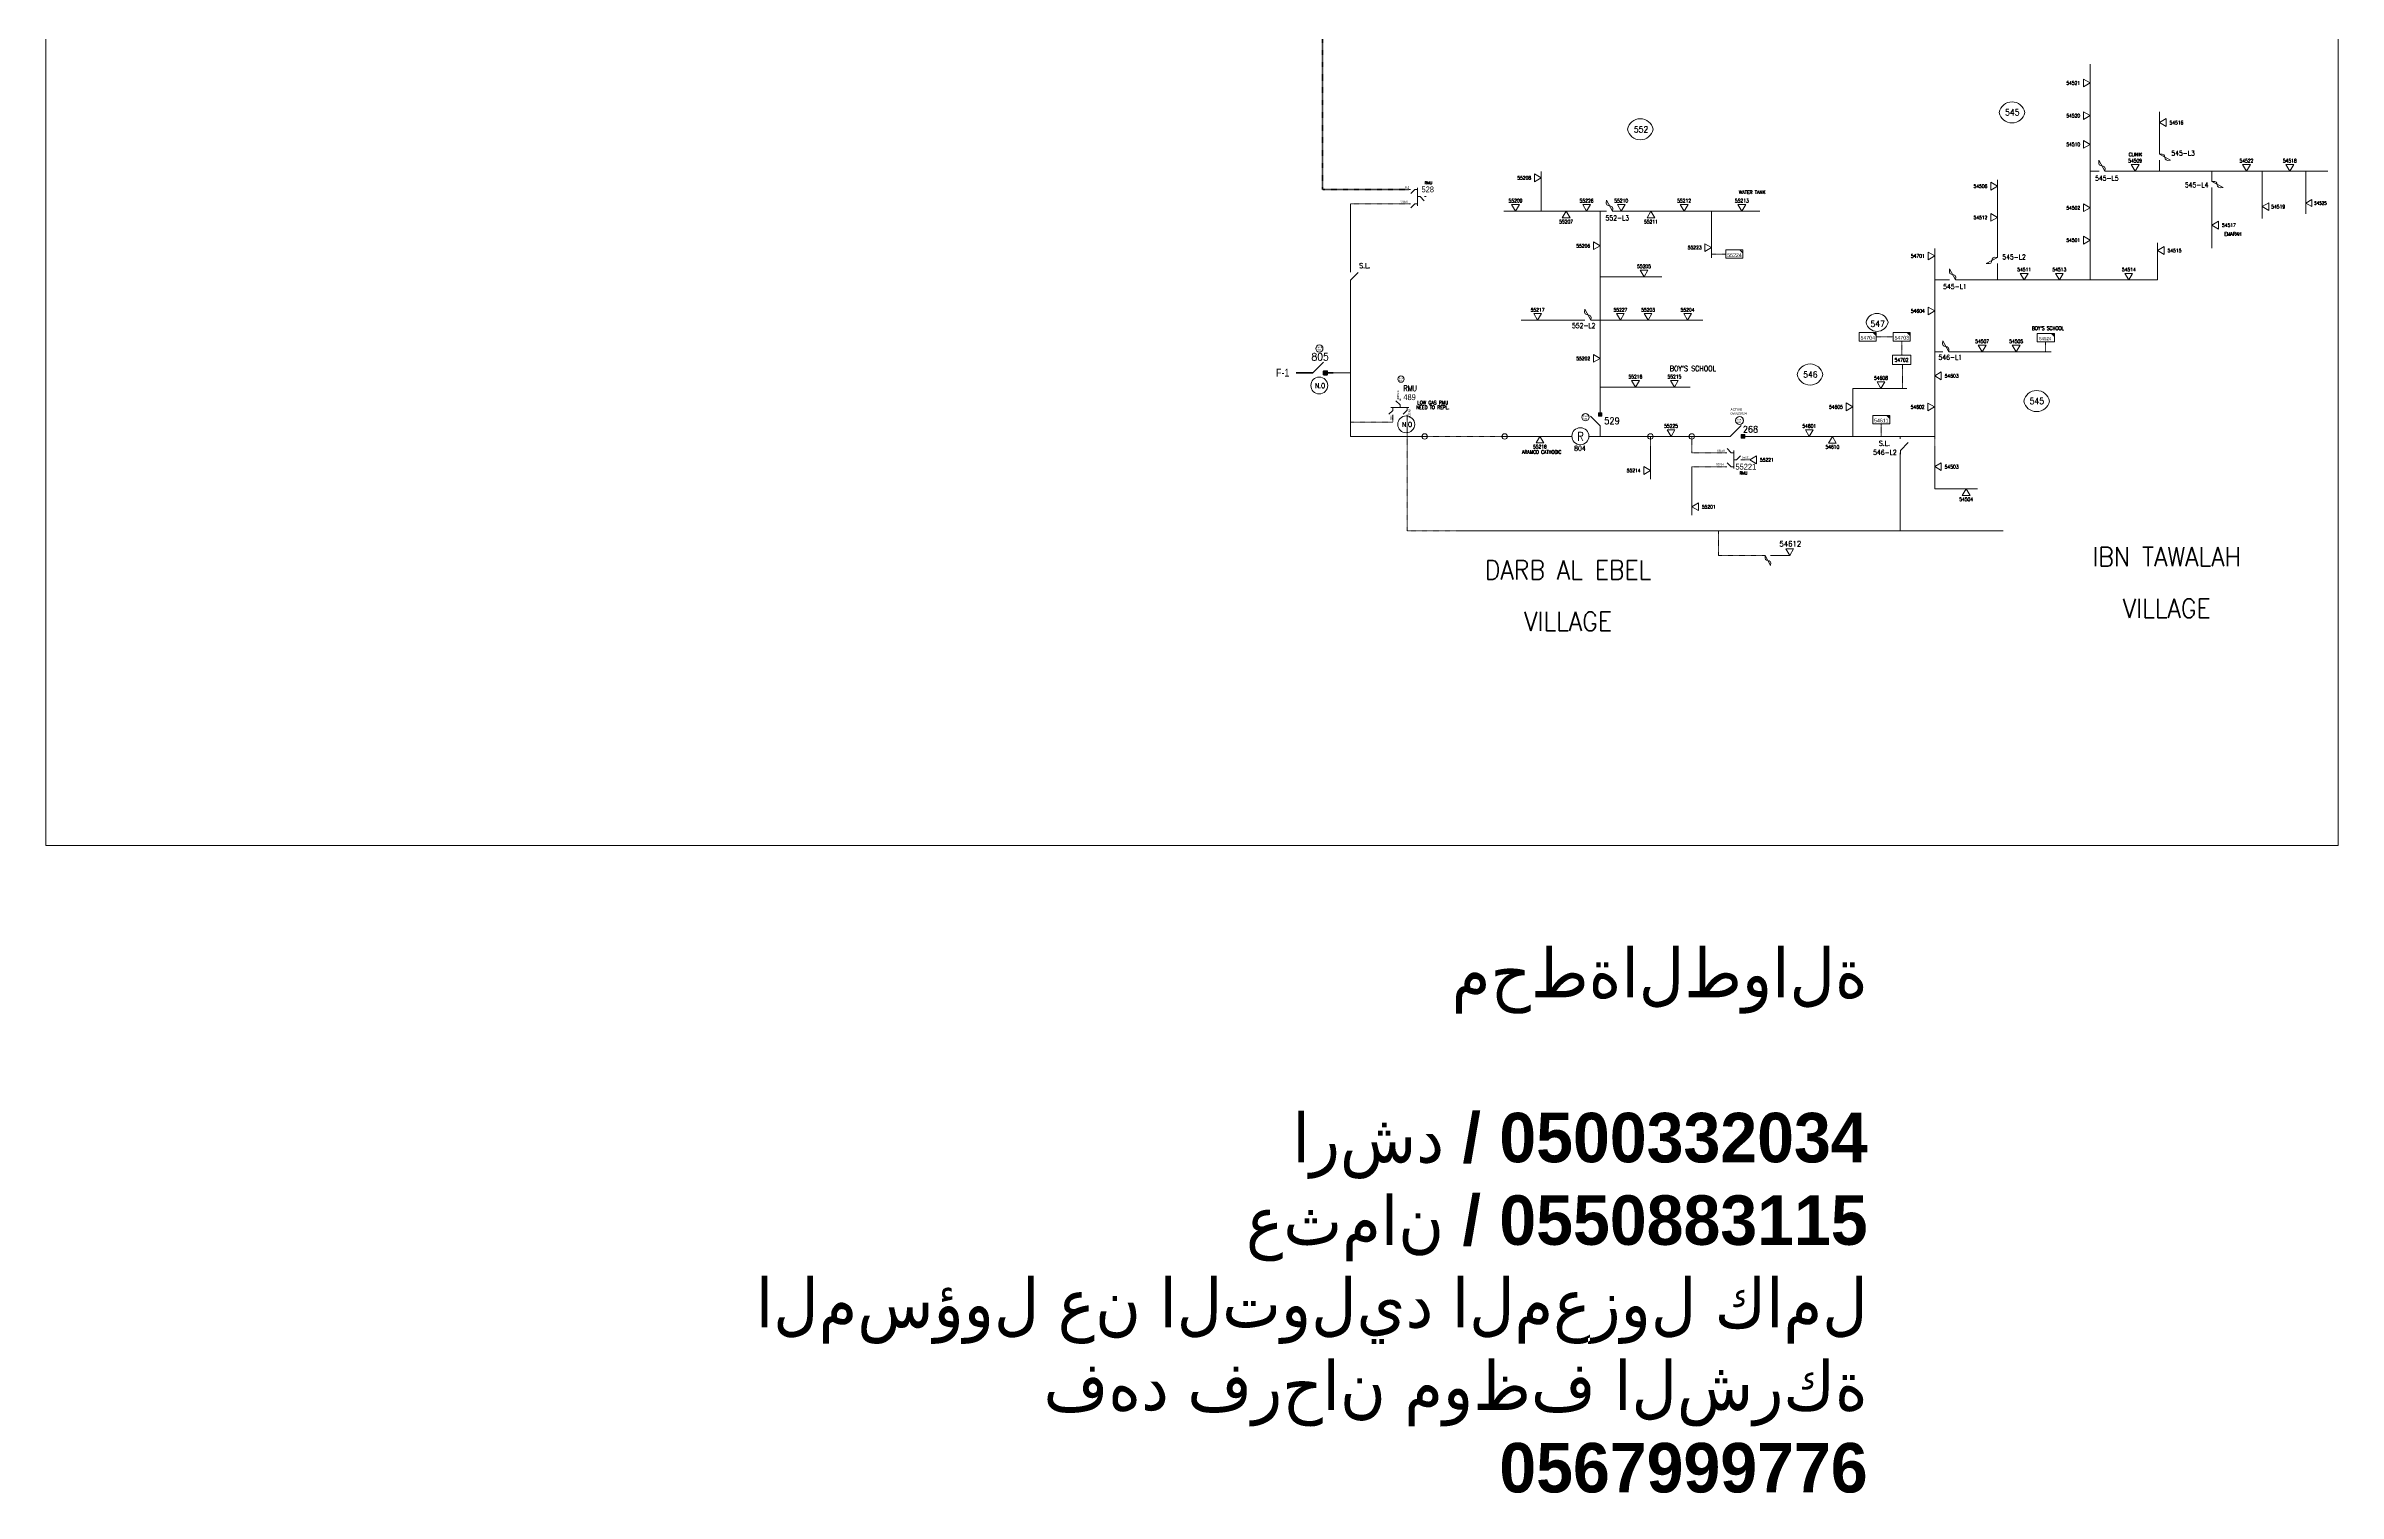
# Model space of a CAD drawing. Header units: metres. Extents: x 65984 to 144644, y -19036 to 23726.
# Drawn here: x 74438 to 79009, y 10512 to 13399 of the extents above; entities that cross this region are included whole.
import ezdxf
from ezdxf.enums import TextEntityAlignment as Align

# ---------------------------------------------------------------- set-up
doc = ezdxf.new("R2010")
doc.units = ezdxf.units.M
doc.header["$MEASUREMENT"] = 0
doc.linetypes.add('DGN Style 3', pattern=[0.013877, 0, -0.013877])
doc.layers.get('0').update_dxf_attribs({"color": 95, "lineweight": 40})
for name, color, linetype, lineweight in [('ABS', 7, 'Continuous', 40), ('d_eos', 111, 'Continuous', 40), ('d_eos no', 121, 'Continuous', 40), ('d_fco text', 95, 'Continuous', 40), ('d_switch', 95, 'Continuous', 40), ('d_tf no', 6, 'Continuous', 40), ('d_ug cable', 95, 'Continuous', 40), ('d_village name', 7, 'Continuous', 40), ('EXI TRANS 3PH', 7, 'Continuous', 0), ('FDR  2  05', 154, 'Continuous', 40), ('FDR  2  17', 98, 'Continuous', 40), ('FDR  2  19', 172, 'Continuous', 40), ('FDR  3  01', 30, 'Continuous', 40), ('FUSE CUT OUT', 2, 'Continuous', 40), ('Level 37', 7, 'Continuous', 0), ('O H MAIN FEEDER', 4, 'Continuous', 100), ('RMU', 30, 'Continuous', 120), ('SW N O', 114, 'Continuous', 30)]:
    doc.layers.add(name, color=color, linetype=linetype, lineweight=lineweight)
doc.styles.add('NASKHF', font='naskhf.shx', dxfattribs={"height": 8})
doc.styles.add('Style-Arial', font='arial.ttf')
doc.styles.add('Style-ENGINEERING', font='ENGINEERING.shx')
doc.styles.add('Style-msdefault', font='msdefault.shx')
doc.styles.add('Style-STANDARD', font='STANDARD.shx')

# ---------------------------------------------------------------- blocks, each defined once
blk = doc.blocks.new('FCO')
at = {"color": 0, "linetype": 'ByBlock', "lineweight": -2}
for p, q in [((-5, 0), (-3.75, 0)), ((-1.25, 0), (-3.75, 2.5)), ((-1.25, 0), (0, 0))]:
    blk.add_line(p, q, dxfattribs=at)
blk = doc.blocks.new('FUSE_4')
at = {"layer": 'FUSE CUT OUT', "color": 7, "linetype": 'Continuous', "lineweight": 13}
blk.add_open_spline([(-3.75, 2.5), (-4.55, 0.25), (-0.55, 2.15), (-1.25, 0)], degree=3, dxfattribs=at)
at = {"layer": 'FUSE CUT OUT', "color": 7, "linetype": 'Continuous', "lineweight": 13, "zscale": 1.895266257040903}
blk.add_blockref('FCO', (0, 0), dxfattribs=at)
blk = doc.blocks.new('FUSE_5')
at = {"layer": 'FUSE CUT OUT', "color": 7, "linetype": 'Continuous', "lineweight": 13}
blk.add_open_spline([(-3.75, 2.5), (-4.55, 0.25), (-0.55, 2.15), (-1.25, 0)], degree=3, dxfattribs=at)
at = {"layer": 'FUSE CUT OUT', "color": 7, "linetype": 'Continuous', "lineweight": 13, "extrusion": (0, 0, -1), "yscale": -1, "zscale": 1.895266257040903, "rotation": 180}
blk.add_blockref('FCO', (0, 0), dxfattribs=at)
blk = doc.blocks.new('*U1184')
at = {"layer": 'ABS', "color": 7, "linetype": 'Continuous', "lineweight": 13}
for q in [(-18, 27), (18, -27)]:
    blk.add_line((18, -10), q, dxfattribs=at)
blk = doc.blocks.new('*U1185')
at = {"layer": 'FDR  2  05', "color": 94, "linetype": 'Continuous', "lineweight": 13}
for centre, start, end in [((0, -21), 11.6916, 168.3084), ((0, 21), 191.6916, 348.3084)]:
    blk.add_arc(centre, 106, start, end, dxfattribs=at)
blk = doc.blocks.new('SS_1_2')
at = {"layer": 'd_village name', "color": 0, "linetype": 'ByBlock', "lineweight": -2, "ltscale": 500, "flags": 128}
blk.add_lwpolyline([(3475, 2125), (5225, 2125), (5225, 375)], close=True, dxfattribs=at)
at = {"layer": 'd_village name', "color": 0, "linetype": 'ByBlock', "lineweight": -2, "ltscale": 500, "extrusion": (0, 0, -1)}
blk.add_solid([(-3475, 2125), (-5225, 2125), (-5225, 375)], dxfattribs=at)
at = {"layer": 'd_village name', "color": 0, "linetype": 'ByBlock', "lineweight": -2, "ltscale": 500}
blk.add_3dface([(-4775, 2125), (5225, 2125), (5225, -2875), (-4775, -2875)], dxfattribs=at)
blk = doc.blocks.new('TF_8')
at = {"color": 0, "linetype": 'ByBlock', "lineweight": -2}
blk.add_line((6.3, 4.95), (9.9, 1.35), dxfattribs=at)
blk.add_3dface([(-10.1, 4.95), (9.9, 4.95), (9.9, -5.05), (-10.1, -5.05)], dxfattribs=at)
blk = doc.blocks.new('ABS2')
at = {"color": 0, "linetype": 'ByBlock', "lineweight": -2}
for q in [(-60, 87), (0, 0)]:
    blk.add_line((0, 27), q, dxfattribs=at)
at = {"color": 0, "linetype": 'ByBlock', "lineweight": -2, "flags": 128}
for points in [[(10, 87), (-10, 87), (-10, 107), (10, 107)], [(8, 99), (8, 99), (8, 99), (8, 99)]]:
    blk.add_lwpolyline(points, close=True, dxfattribs=at)
at = {"color": 0, "linetype": 'ByBlock', "lineweight": -2}
for points in [[(10, 87), (-10, 87), (10, 107), (-10, 107)], [(8, 99), (8, 99), (8, 99)]]:
    blk.add_solid(points, dxfattribs=at)
blk = doc.blocks.new('*U1251')
at = {"layer": 'RMU', "color": 6, "linetype": 'Continuous', "lineweight": 13, "extrusion": (0, 0, -1)}
blk.add_circle((0, 0.6), 28.4, dxfattribs=at)
at = {"layer": 'RMU', "color": 6, "linetype": 'Continuous', "lineweight": 13, "extrusion": (0, 0, -1), "insert": (-0.4, -0.3), "char_height": 28.75, "attachment_point": 5, "text_direction": (-1, 0, 0), "style": 'Style-STANDARD'}
blk.add_mtext('\\H1x;\\W0.870978;R', dxfattribs=at)
blk = doc.blocks.new('TRA1_814')
at = {"layer": 'EXI TRANS 3PH', "color": 1, "linetype": 'Continuous', "lineweight": 13, "flags": 128}
blk.add_lwpolyline([(10, -17), (0, 0), (-10, -17)], close=True, dxfattribs=at)
blk = doc.blocks.new('TRA1_813')
at = {"layer": 'EXI TRANS 3PH', "color": 1, "linetype": 'Continuous', "lineweight": 13, "xscale": 1.000046566207833, "yscale": 1.000046566207833, "zscale": 1.000046566207833, "rotation": 180}
blk.add_blockref('TRA1_814', (0, 0), dxfattribs=at)
blk = doc.blocks.new('TRA1_3')
at = {"layer": 'EXI TRANS 3PH', "color": 1, "linetype": 'Continuous', "lineweight": 0, "extrusion": (0, 0, -1), "flags": 128}
blk.add_lwpolyline([(-10, -17), (0, 0), (10, -17)], close=True, dxfattribs=at)
blk = doc.blocks.new('TRA1_2')
at = {"layer": 'EXI TRANS 3PH', "color": 1, "linetype": 'Continuous', "lineweight": 0, "xscale": 1.000046566207833, "yscale": 1.000046566207833, "zscale": 1.000046566207833, "rotation": 180}
blk.add_blockref('TRA1_3', (0, 0), dxfattribs=at)
blk = doc.blocks.new('*U4032')
at = {"layer": 'SW N O', "color": 3, "lineweight": 13, "ltscale": 0.426762}
blk.add_circle((0, 0), 16.8, dxfattribs=at)
at = {"layer": 'SW N O', "color": 3, "lineweight": 13, "style": 'Style-STANDARD'}
blk.add_text('N.O', height=9.6, dxfattribs=at).set_placement((1.7, -0.2), align=Align.MIDDLE_CENTER)

msp = doc.modelspace()

# ---------------------------------------------------------------- linework, layer by layer
at = {"layer": 'd_eos', "color": 7, "linetype": 'Continuous', "lineweight": 13, "ltscale": 0.758015}
for p, q in [((77159, 13112.6), (77155.7, 13112.6)), ((77159, 13084.3), (77155.7, 13084.3)), ((77167.7, 13112.6), (77159.8, 13104.4)), ((77167.7, 13084.3), (77159.8, 13076.2)), ((77173.1, 13112.6), (77167.7, 13112.6)), ((77173.1, 13084.3), (77167.7, 13084.3)), ((77173.1, 13116.1), (77173.1, 13079.8)), ((77173.1, 13098.5), (77178.5, 13098.5)), ((77178.5, 13098.5), (77186.4, 13090.3)), ((77187.1, 13098.5), (77190.4, 13098.5)), ((77789.6, 12587.6), (77786.3, 12587.6)), ((77798.3, 12587.6), (77790.4, 12595.8)), ((77803.7, 12587.6), (77798.3, 12587.6)), ((77803.7, 12555.8), (77803.7, 12592.1)), ((77803.7, 12573.5), (77809.1, 12573.5)), ((77809.1, 12573.5), (77817, 12581.6)), ((77817.7, 12573.5), (77821, 12573.5)), ((77789.6, 12559.4), (77786.3, 12559.4)), ((77798.3, 12559.4), (77790.4, 12567.5)), ((77803.7, 12559.4), (77798.3, 12559.4))]:
    msp.add_line(p, q, dxfattribs=at)
at = {"layer": 'd_eos', "color": 2, "linetype": 'Continuous', "lineweight": 13, "ltscale": 0.758015}
for p, q in [((77123.9, 12672.1), (77115.7, 12664.2)), ((77155.7, 12677.6), (77119.4, 12677.6)), ((77123.9, 12677.6), (77123.9, 12672.1)), ((77123.9, 12663.5), (77123.9, 12660.2)), ((77138, 12683), (77129.8, 12690.9)), ((77138, 12691.6), (77138, 12694.9)), ((77138, 12677.6), (77138, 12683)), ((77152.1, 12672.2), (77144, 12664.2)), ((77152.1, 12677.6), (77152.1, 12672.2)), ((77152.1, 12663.5), (77152.1, 12660.2))]:
    msp.add_line(p, q, dxfattribs=at)
at = {"layer": 'd_ug cable', "color": 1, "linetype": 'DGN Style 3', "lineweight": 13, "flags": 128}
msp.add_lwpolyline([(78425.1, 12808.6), (78425.1, 12788.8)], dxfattribs=at)
at = {"layer": 'd_ug cable', "color": 2, "linetype": 'Continuous', "lineweight": 13}
for centre, radius in [((76977.2, 12795.5), 7.15), ((77139.9, 12734.5), 6.43), ((77507.9, 12658.4), 7.15), ((77815.2, 12651.9), 7.94)]:
    msp.add_circle(centre, radius, dxfattribs=at)
at = {"layer": 'FDR  2  05', "color": 94, "linetype": 'Continuous', "lineweight": 13}
for p, q in [((78514.3, 12931.9), (78514.3, 13362.4)), ((78652.5, 13187.1), (78652.5, 13267.3)), ((78652.5, 13149.2), (78652.5, 13165)), ((77419.5, 13069.3), (77419.5, 13148.5)), ((78329.2, 12982.3), (78329.2, 13131.8)), ((78514.3, 13149.2), (78531.9, 13149.2)), ((78546, 13149.2), (78918.6, 13149.2)), ((78757, 13149.2), (78757, 13132.9)), ((78857, 13149.2), (78857, 13054.9)), ((78918.6, 13149.2), (78988.2, 13149.1)), ((78944.5, 13149.2), (78944.5, 13064.4)), ((78757, 13110.7), (78757, 12995.8)), ((77759.3, 13069.3), (77759.3, 12976.6)), ((77536.8, 12938.5), (77660.1, 12938.5)), ((78329.2, 12932.2), (78329.2, 12960.5)), ((77501.5, 12851.9), (77379.8, 12851.9)), ((77741.9, 12851.9), (77523.4, 12851.9)), ((78204.2, 12788.8), (78215.5, 12788.8)), ((78237.4, 12788.8), (78436.6, 12788.8)), ((77536.7, 12718.5), (77716.6, 12718.5)), ((78135.6, 12620.1), (78135.6, 12615.5)), ((77637.7, 12589.9), (77637.7, 12534.9)), ((78135.6, 12587.3), (78135.6, 12432.1)), ((77719.8, 12559.4), (77719.8, 12463.3))]:
    msp.add_line(p, q, dxfattribs=at)
at = {"layer": 'FDR  2  05', "color": 94, "linetype": 'Continuous', "lineweight": 13, "flags": 128}
msp.add_lwpolyline([(78041.1, 12620.1), (78041.1, 12715.9), (78148.7, 12715.9)], dxfattribs=at)
at = {"layer": 'FDR  2  17', "color": 7, "linetype": 'Continuous', "lineweight": 13, "flags": 128}
msp.add_lwpolyline([(78156.7, 12782.4), (78120.3, 12782.4), (78120.3, 12763.5), (78156.7, 12763.5)], close=True, dxfattribs=at)
at = {"layer": 'FDR  2  19', "color": 1, "linetype": 'DGN Style 3', "lineweight": 13}
for p, q in [((77155.7, 13084.3), (77039.3, 13084.3)), ((77787.6, 12983.9), (77759.3, 12983.9)), ((78087.6, 12818.8), (78121.4, 12818.8)), ((78138.5, 12782.4), (78138.4, 12810.3)), ((78140.2, 12715.9), (78140.2, 12763.5)), ((77185.8, 12620.1), (77346.7, 12620.1)), ((77637.7, 12620.1), (77637.7, 12589.9)), ((78097.7, 12620.1), (78097.7, 12645.1)), ((78204.2, 12620.1), (78204.2, 12589.8)), ((77821, 12573.5), (77835.7, 12573.5)), ((77786.3, 12559.4), (77719.8, 12559.4))]:
    msp.add_line(p, q, dxfattribs=at)
at = {"layer": 'FDR  2  19', "color": 1, "linetype": 'DGN Style 3', "lineweight": 120, "flags": 128}
msp.add_lwpolyline([(77155.7, 13112.6), (76983.6, 13112.6), (76983.6, 14975.8), (75742.3, 14975.8), (75742.3, 14965.1)], dxfattribs=at)
at = {"layer": 'FDR  2  19', "color": 1, "linetype": 'DGN Style 3', "lineweight": 13, "flags": 128}
for points in [[(77039.3, 12648.3), (77123.9, 12648.3), (77123.9, 12660.2)], [(77249.9, 12432.1), (77152.1, 12432.1), (77152.1, 12661.9)], [(77786.3, 12587.6), (77719.8, 12587.6), (77719.8, 12620.1)], [(77861.3, 12382.3), (77773.3, 12382.3), (77773.3, 12431.5)]]:
    msp.add_lwpolyline(points, dxfattribs=at)
at = {"layer": 'FDR  2  19', "color": 1, "linetype": 'DGN Style 3', "lineweight": 13}
msp.add_point((77787.6, 12983.9), dxfattribs=at)
at = {"layer": 'O H MAIN FEEDER', "lineweight": 13, "ltscale": 0.426762}
for p, q in [((77039.3, 12947.5), (77039.3, 13084.3)), ((77547.8, 13069.3), (77344.7, 13069.3)), ((77537.1, 12662.2), (77537.1, 13069.3)), ((77855.7, 13069.3), (77561.2, 13069.3)), ((78204.2, 12994.9), (78204.2, 12620.1)), ((78648.7, 12932.2), (78648.7, 13006.2)), ((77039.3, 12620.1), (77039.3, 12924.4)), ((78204.2, 12932.2), (78229.5, 12932.2)), ((78251.2, 12932.2), (78648.7, 12932.2)), ((76993, 12746.7), (77039.3, 12746.7)), ((77039.3, 12620.1), (77185.8, 12620.1)), ((77346.7, 12620.1), (77480.6, 12620.1)), ((77514.6, 12620.1), (77789.4, 12620.1)), ((77537.1, 12620.1), (77537.1, 12640.8)), ((77824.7, 12620.1), (78204.2, 12620.1)), ((78204.2, 12589.8), (78204.2, 12515.4)), ((78204.2, 12515.4), (78289.3, 12515.4)), ((77249.9, 12432.1), (78340.7, 12432.1))]:
    msp.add_line(p, q, dxfattribs=at)
at = {"layer": 'O H MAIN FEEDER', "lineweight": 200, "ltscale": 0.384086}
msp.add_line((76954, 12746.7), (76930.7, 12746.7), dxfattribs=at)
at = {"layer": 'O H MAIN FEEDER', "lineweight": 200, "ltscale": 0.426762}
msp.add_line((76992.3, 12746.7), (77004.5, 12746.7), dxfattribs=at)
at = {"layer": 'O H MAIN FEEDER', "lineweight": 13, "ltscale": 0.384086}
msp.add_line((77915.9, 12382.4), (77878.7, 12382.4), dxfattribs=at)
at = {"layer": 'O H MAIN FEEDER', "color": 140, "lineweight": 13, "ltscale": 0.498271, "flags": 128}
msp.add_lwpolyline([(74437.6, 11803.8), (79008.8, 11803.8), (79008.8, 16190.2), (74437.6, 16190.2)], close=True, dxfattribs=at)
at = {"layer": 'O H MAIN FEEDER', "color": 251, "lineweight": 13, "ltscale": 1.008999}
for centre in [(77187.1, 12620.1), (77346.7, 12620.1), (77637.4, 12620.1), (77719.8, 12620.1)]:
    msp.add_circle(centre, 5.41, dxfattribs=at)

# ---------------------------------------------------------------- block references
at = {"color": 7, "linetype": 'Continuous', "lineweight": 13, "ltscale": 0.779687, "xscale": 1.707655016316121, "yscale": 1.707655016316121, "zscale": 0.4066434595240023, "rotation": 359.9999999999999}
msp.add_blockref('TF_8', (77804.8, 12984), dxfattribs=at)
at = {"color": 1, "linetype": 'Continuous', "lineweight": 13, "ltscale": 0.779687, "xscale": 0.00340367320772239, "yscale": 0.00340367320772239, "zscale": 0.002441080165275587}
for p in [(78069.8, 12820.1), (78137.7, 12820.1), (78425.1, 12818.3), (78096.9, 12654.9)]:
    msp.add_blockref('SS_1_2', p, dxfattribs=at)
at = {"layer": 'ABS', "color": 7, "linetype": 'Continuous', "lineweight": 13, "extrusion": (0, 0, -1), "xscale": 0.4267622666565712, "yscale": 0.4267622666565712, "zscale": 0.4267622666565712}
for p in [(-77047.1, 12935.8), (-78143.4, 12596.2)]:
    msp.add_blockref('*U1184', p, dxfattribs=at)
at = {"layer": 'ABS', "color": 2, "linetype": 'Continuous', "xscale": 0.3642159888553838, "yscale": 0.3642159888553838, "zscale": 0.1821079944276919, "rotation": 270}
msp.add_blockref('ABS2', (76954, 12746.7), dxfattribs=at)
at = {"layer": 'ABS', "color": 2, "linetype": 'Continuous', "lineweight": 13, "xscale": 0.3277943899698454, "yscale": 0.3277943899698454, "zscale": 0.1638971949849227}
msp.add_blockref('ABS2', (77537.3, 12632.1), dxfattribs=at)
at = {"layer": 'ABS', "color": 2, "linetype": 'Continuous', "lineweight": 13, "xscale": 0.3642159888553838, "yscale": 0.3642159888553838, "zscale": 0.1821079944276919, "rotation": 270}
msp.add_blockref('ABS2', (77786.8, 12620.1), dxfattribs=at)
at = {"layer": 'EXI TRANS 3PH', "color": 1, "linetype": 'Continuous', "lineweight": 13, "extrusion": (0, 0, -1)}
for p, xscale, yscale, zscale, rotation in [((-78514.3, 13325.2), 0.7767073253149598, 0.7767073253149598, 0.7767073253149598, 270.0000000000001), ((-78514.3, 13260), 0.7767073253149598, 0.7767073253149598, 0.7767073253149598, 270.0000000000001), ((-78514.3, 13202.7), 0.7767073253149598, 0.7767073253149598, 0.7767073253149598, 270.0000000000001), ((-77419.5, 13136), 0.7767073253149598, 0.7767073253149598, 0.7767073253149598, 270.0000000000001), ((-78329.2, 13119.4), 0.7767073253149598, 0.7767073253149598, 0.7767073253149598, 270.0000000000001), ((-78514.3, 13076.2), 0.7767073253149598, 0.7767073253149598, 0.7767073253149598, 270.0000000000001), ((-77469.2, 13069.3), 0.7767073253149598, 0.7767073253149598, 0.7767073253149598, 180.0000000000001), ((-77638.4, 13069.3), 0.7767073253149598, 0.7767073253149598, 0.7767073253149598, 180.0000000000001), ((-78329.2, 13057.1), 0.7767073253149598, 0.7767073253149598, 0.7767073253149598, 270.0000000000001), ((-77537.1, 13000.5), 0.7767073253149598, 0.7767073253149598, 0.7767073253149598, 270.0000000000001), ((-78204.2, 12980.2), 0.7767073253149598, 0.7767073253149598, 0.7767073253149598, 270.0000000000001), ((-78514.3, 13011.7), 0.7767073253149598, 0.7767073253149598, 0.7767073253149598, 270.0000000000001), ((-78204.2, 12870.4), 0.7767073253149598, 0.7767073253149598, 0.7767073253149598, 270.0000000000001), ((-77537.1, 12775.7), 0.7767073253149598, 0.7767073253149598, 0.7767073253149598, 270.0000000000001), ((-78041.1, 12679.1), 0.7767073253149598, 0.7767073253149598, 0.7767073253149598, 270.0000000000001), ((-78203.9, 12678.9), 0.7767073253149598, 0.7767073253149598, 0.7767073253149598, 270.0000000000001), ((-77416.9, 12620.1), 0.7611731788086602, 0.7611731788086602, 0.7611731788086602, 180.0000000000001), ((-78000.2, 12620.1), 0.7767073253149598, 0.7767073253149598, 0.7767073253149598, 180.0000000000002), ((-77637.7, 12552.2), 0.7767073253149598, 0.7767073253149598, 0.7767073253149598, 270.0000000000001), ((-78267, 12515.4), 0.7767073253149598, 0.7767073253149598, 0.7767073253149598, 180.0000000000001)]:
    msp.add_blockref('TRA1_813', p, dxfattribs=dict(at, xscale=xscale, yscale=yscale, zscale=zscale, rotation=rotation))
at = {"layer": 'EXI TRANS 3PH', "color": 1, "linetype": 'Continuous', "lineweight": 13}
for p, xscale, yscale, zscale, rotation in [((78652.5, 13246.3), 0.7767073253149598, 0.7767073253149598, 0.7767073253149598, 270.0000000000001), ((78857, 13078.5), 0.7767073253149598, 0.7767073253149598, 0.7767073253149598, 270.0000000000001), ((78944.5, 13085.7), 0.6990365927834639, 0.6990365927834639, 0.6990365927834639, 270.0000000000001), ((78757, 13041.6), 0.7767073253149598, 0.7767073253149598, 0.7767073253149598, 270.0000000000001), ((77759.3, 12996.8), 0.7767073253149598, 0.7767073253149598, 0.7767073253149598, 90.00000000000006), ((78648.7, 12991), 0.7767073253149598, 0.7767073253149598, 0.7767073253149598, 270.0000000000001), ((78204.2, 12741), 0.7767073253149598, 0.7767073253149598, 0.7767073253149598, 270.0000000000001), ((77835.7, 12573.5), 0.7767073253149598, 0.7767073253149598, 0.7767073253149598, 270.0000000000001), ((78204.2, 12559.8), 0.7767073253149598, 0.7767073253149598, 0.7767073253149598, 270.0000000000001), ((77719.8, 12479.8), 0.7767073253149598, 0.7767073253149598, 0.7767073253149598, 270.0000000000001)]:
    msp.add_blockref('TRA1_813', p, dxfattribs=dict(at, xscale=xscale, yscale=yscale, zscale=zscale, rotation=rotation))
at = {"layer": 'EXI TRANS 3PH', "color": 1, "linetype": 'Continuous', "lineweight": 13, "xscale": 0.7767073253149598, "yscale": 0.7767073253149598, "zscale": 0.7767073253149598}
for p in [(78603.9, 13149.2), (78826, 13149.2), (78912.3, 13149.2), (77368.3, 13069.3), (77510.1, 13069.3), (77579.2, 13069.3), (77704.5, 13069.3), (77819.6, 13069.3), (77624.6, 12938.5), (78382.7, 12932.2), (78452.8, 12932.2), (78591.2, 12932.2), (77412.4, 12851.9), (77632.7, 12851.9), (77711.4, 12851.9), (78298.9, 12788.9), (78366.7, 12788.9), (77607.5, 12718.5), (77685.2, 12718.5), (78097.1, 12715.9), (77678.5, 12620.1), (77954.2, 12620.1)]:
    msp.add_blockref('TRA1_813', p, dxfattribs=at)
at = {"layer": 'EXI TRANS 3PH', "color": 1, "linetype": 'Continuous', "lineweight": 0, "xscale": 0.7767073253149598, "yscale": 0.7767073253149598, "zscale": 0.7767073253149598}
msp.add_blockref('TRA1_2', (77577.5, 12851.9), dxfattribs=at)
at = {"layer": 'EXI TRANS 3PH', "color": 1, "linetype": 'Continuous', "lineweight": 13, "extrusion": (0, 0, -1), "xscale": 0.7767073253149598, "yscale": 0.7767073253149598, "zscale": 0.7767073253149598}
msp.add_blockref('TRA1_813', (-77915.2, 12382.4), dxfattribs=at)
at = {"layer": 'FDR  2  05', "color": 94, "linetype": 'Continuous', "lineweight": 13}
for p, xscale, yscale, zscale in [((78358.4, 13266.4), 0.2473375512809987, 0.2473375512809987, 0.2473375512809987), ((77617.1, 13232.8), 0.2473375512809987, 0.2473375512809987, 0.2473375512809987), ((78089.2, 12847.6), 0.2114640742611216, 0.2114640742611216, 0.2114640742611216), ((77955.7, 12743.6), 0.2473375512809987, 0.2473375512809987, 0.2473375512809987), ((78407.4, 12690.6), 0.2473375512809987, 0.2473375512809987, 0.2473375512809987)]:
    msp.add_blockref('*U1185', p, dxfattribs=dict(at, xscale=xscale, yscale=yscale, zscale=zscale))
at = {"layer": 'FUSE CUT OUT', "color": 7, "linetype": 'Continuous', "lineweight": 13}
for p, xscale, yscale, zscale, rotation in [((78549.7, 13149.2), 4.791271511060261, 8.863361694720206, 4.791271511060261, 359.9999999999999), ((77567.8, 13069.3), 4.791271511060261, 8.863361694720206, 4.791271511060261, 359.9999999999999), ((78329.2, 12983.2), 4.791271511060261, 8.863361694720206, 4.791271511060261, 89.99999999999999), ((78251.9, 12932.2), 4.791271511060261, 8.863361694720206, 4.791271511060261, 359.9999999999999), ((77524.6, 12851.9), 4.791271511060261, 8.863361694720206, 4.791271511060261, 359.9999999999999), ((78238.1, 12788.8), 4.791271511060261, 8.863361694720206, 4.791271511060261, 359.9999999999999), ((77860.7, 12382.4), 4.312144359954235, 7.977025525248186, 4.312144359954235, 180)]:
    msp.add_blockref('FUSE_4', p, dxfattribs=dict(at, xscale=xscale, yscale=yscale, zscale=zscale, rotation=rotation))
at = {"layer": 'FUSE CUT OUT', "color": 7, "linetype": 'Continuous', "lineweight": 13, "extrusion": (0, 0, -1), "xscale": 4.791271511060261, "yscale": 8.863361694720206, "zscale": 4.791271511060261, "rotation": 89.99999999999999}
for p in [(-78652.5, 13188.9), (-78757, 13134.3)]:
    msp.add_blockref('FUSE_5', p, dxfattribs=at)
at = {"layer": 'RMU', "color": 6, "linetype": 'Continuous', "lineweight": 13, "extrusion": (0, 0, -1), "xscale": 0.5974671733191989, "yscale": 0.5974671733191989, "zscale": 0.5974671733191989}
msp.add_blockref('*U1251', (-77497.6, 12620.2), dxfattribs=at)
at = {"layer": 'SW N O', "color": 3, "lineweight": 13, "xscale": 1.001913505722313, "yscale": 1.001913505722313, "zscale": 1.001913505722313}
for p in [(76977, 12721.6), (77150.4, 12644.2)]:
    msp.add_blockref('*U4032', p, dxfattribs=at)

# ---------------------------------------------------------------- texts
at = {"layer": 'd_eos no', "color": 7, "linetype": 'Continuous', "lineweight": 13, "style": 'Style-Arial', "width": 0.88}
msp.add_text('528', height=11.63, dxfattribs=at).set_placement((77205.7, 13118.7), align=Align.TOP_RIGHT)
at = {"layer": 'd_eos no', "color": 2, "linetype": 'Continuous', "lineweight": 13, "style": 'Style-Arial', "width": 0.88}
msp.add_text('489', height=11.63, dxfattribs=at).set_placement((77144.6, 12704.2), align=Align.TOP_LEFT)
at = {"layer": 'd_eos no', "color": 7, "linetype": 'Continuous', "lineweight": 13, "style": 'Style-Arial', "width": 0.88}
msp.add_text('55221', height=11.63, dxfattribs=at).set_placement((77806.9, 12565.5), align=Align.TOP_LEFT)
at = {"layer": 'd_eos no', "color": 1, "linetype": 'Continuous', "lineweight": 13, "true_color": 0xff0000, "insert": (78070.5, 11600.2), "char_height": 98.762, "width": 3357.897, "attachment_point": 3, "style": 'NASKHF'}
msp.add_mtext('\\fGE SS Two Medium|b1|i0|c178178|p27;محطةالطوالة\\P\\P\\C157;\\c7949855;       ارشد / 0500332034\\Pعثمان / 0550883115\\Pالمسؤول عن التوليد المعزول كامل \\Pفهد فرحان موظف الشركة \\P0567999776\\P     \\P', dxfattribs=at)
at = {"layer": 'd_fco text', "color": 1, "linetype": 'Continuous', "lineweight": 13, "ltscale": 1.049326, "char_height": 2.826, "attachment_point": 7, "rotation": 359.9662, "style": 'NASKHF'}
for insert in [(76971.7, 12791.4), (77502.6, 12653.8)]:
    msp.add_mtext('\\Fmsdefault;\\H1x;\\W0.82;SMART\\P ABS', dxfattribs=dict(at, insert=insert))
at = {"layer": 'd_fco text', "color": 1, "linetype": 'Continuous', "lineweight": 13, "ltscale": 0.944393, "insert": (77135, 12730.8), "char_height": 2.543, "attachment_point": 7, "rotation": 359.9662, "style": 'NASKHF'}
msp.add_mtext('\\Fmsdefault;\\H1x;\\W0.82;SMART\\P ABS', dxfattribs=at)
at = {"layer": 'd_fco text', "color": 1, "linetype": 'Continuous', "lineweight": 13, "ltscale": 1.165918, "insert": (77809.3, 12646.7), "char_height": 3.14, "attachment_point": 7, "rotation": 359.9662, "style": 'NASKHF'}
msp.add_mtext('\\Fmsdefault;\\H1x;\\W0.82;SMART\\P ABS', dxfattribs=at)
at = {"layer": 'd_switch', "color": 7, "linetype": 'Continuous', "lineweight": 13, "style": 'Style-ENGINEERING', "width": 0.857143}
msp.add_text('RISER', height=3.99, rotation=359.9925, dxfattribs=at).set_placement((77137.3, 13086.5))
msp.add_text('F-2', height=3.99, dxfattribs=at).set_placement((77156.2, 13119), align=Align.TOP_RIGHT)
at = {"layer": 'd_switch', "color": 7, "linetype": 'Continuous', "lineweight": 30, "style": 'Style-ENGINEERING', "width": 0.857143}
msp.add_text('F-1', height=15.47, dxfattribs=at).set_placement((76890.8, 12755), align=Align.TOP_LEFT)
at = {"layer": 'd_switch', "color": 2, "linetype": 'Continuous', "lineweight": 13, "style": 'Style-ENGINEERING', "width": 0.857143}
msp.add_text('SPARE', height=3.99, rotation=270.0075, dxfattribs=at).set_placement((77131.8, 12711.8))
msp.add_text('RISER', height=3.99, rotation=270, dxfattribs=at).set_placement((77158.5, 12673.7), align=Align.TOP_LEFT)
msp.add_text('802', height=3.99, rotation=270.0075, dxfattribs=at).set_placement((77118.8, 12652.9), align=Align.RIGHT)
at = {"layer": 'd_switch', "color": 7, "linetype": 'Continuous', "lineweight": 13, "style": 'Style-ENGINEERING', "width": 0.857143}
msp.add_text('RISER', height=3.99, rotation=0.0075, dxfattribs=at).set_placement((77769.6, 12593.8), align=Align.TOP_LEFT)
msp.add_text('55221', height=3.99, rotation=0.0075, dxfattribs=at).set_placement((77835.4, 12580.6), align=Align.TOP_RIGHT)
msp.add_text('55201', height=3.99, dxfattribs=at).set_placement((77768.6, 12562.3))
at = {"layer": 'd_tf no', "color": 1, "linetype": 'Continuous', "lineweight": 13, "style": 'Style-msdefault', "width": 0.909091}
for s, p in [('55224', (77804.9, 12981.7)), ('54704', (78070.7, 12817)), ('54703', (78138.6, 12817)), ('54611', (78097.8, 12651.8))]:
    msp.add_text(s, height=7.46, dxfattribs=at).set_placement(p, align=Align.MIDDLE_CENTER)
at = {"layer": 'd_tf no', "color": 6, "linetype": 'Continuous', "lineweight": 13, "style": 'Style-msdefault', "width": 0.945946}
msp.add_text('54524', height=6.31, dxfattribs=at).set_placement((78412.5, 12818.4), align=Align.TOP_LEFT)
at = {"layer": 'd_tf no', "color": 131, "linetype": 'Continuous', "lineweight": 40, "insert": (77797.1, 12676.2), "char_height": 4.657, "attachment_point": 1, "style": 'NASKHF'}
msp.add_mtext('\\Fmsdefault;\\H1x;\\W0.945946;ACTIVE\\P06/02/2024', dxfattribs=at)
at = {"layer": 'FDR  3  01', "color": 7, "linetype": 'Continuous', "lineweight": 13, "style": 'Style-STANDARD'}
for s, p in [('545-L3', (78699.5, 13185.1)), ('545-L5', (78547.5, 13135.2)), ('545-L4', (78726.6, 13121.8)), ('552-L3', (77571.3, 13055.9)), ('545-L2', (78362.4, 12978)), ('S.L.', (77067.5, 12960.8)), ('545-L1', (78244.6, 12919.1)), ('552-L2', (77504.4, 12841.2)), ('546-L1', (78235.3, 12778)), ('546-L2', (78104.9, 12588.4)), ('S.L.', (78103.9, 12606.4))]:
    msp.add_text(s, height=9.76, dxfattribs=at).set_placement(p, align=Align.MIDDLE_CENTER)
at = {"layer": 'FDR  3  01', "color": 2, "linetype": 'Continuous', "lineweight": 40, "style": 'Style-STANDARD'}
msp.add_text('805', height=14.78, dxfattribs=at).set_placement((76978.7, 12779.1), align=Align.MIDDLE_CENTER)
at = {"layer": 'FDR  3  01', "color": 2, "linetype": 'Continuous', "lineweight": 13, "style": 'Style-STANDARD'}
for s, height, p in [('529', 13.22, (77560.7, 12651.3)), ('268', 12.86, (77836.9, 12634.4))]:
    msp.add_text(s, height=height, dxfattribs=at).set_placement(p, align=Align.MIDDLE_CENTER)
at = {"layer": 'FDR  3  01', "color": 121, "linetype": 'Continuous', "lineweight": 13, "style": 'Style-STANDARD'}
msp.add_text('804', height=9.76, dxfattribs=at).set_placement((77496.8, 12596.2), align=Align.MIDDLE_CENTER)
at = {"layer": 'FDR  3  01', "color": 121, "linetype": 'Continuous', "lineweight": 13, "char_height": 37.95, "attachment_point": 5, "line_spacing_factor": 0.812622, "style": 'Style-STANDARD'}
for s, insert in [('IBN TAWALAH \\P\\PVILLAGE', (78666.8, 12328.6)), ('DARB AL EBEL \\P\\PVILLAGE', (77473, 12302.5))]:
    msp.add_mtext(s, dxfattribs=dict(at, insert=insert))
at = {"layer": 'Level 37', "color": 7, "linetype": 'Continuous', "lineweight": 13, "style": 'Style-STANDARD', "width": 0.854701}
for p in [(77194.7, 13125.9), (77823, 12547.1)]:
    msp.add_text('RMU', height=5.81, dxfattribs=at).set_placement(p, align=Align.MIDDLE_CENTER)
at = {"layer": 'Level 37', "color": 2, "linetype": 'Continuous', "lineweight": 13, "ltscale": 1.596831, "style": 'Style-STANDARD', "width": 0.854701}
msp.add_text('RMU', height=11, dxfattribs=at).set_placement((77158.3, 12716.1), align=Align.MIDDLE_CENTER)
at = {"layer": 'Level 37', "color": 30, "linetype": 'Continuous', "lineweight": 13, "ltscale": 0.477551, "insert": (77203.4, 12682.8), "char_height": 7.123, "attachment_point": 5, "line_spacing_factor": 0.8, "style": 'Style-STANDARD'}
msp.add_mtext('\\H1x;\\W0.909091;LOW GAS RMU\\PNEED TO REPL.', dxfattribs=at)
at = {"layer": 'RMU', "color": 6, "linetype": 'Continuous', "lineweight": 13, "style": 'Style-STANDARD'}
msp.add_text('54702', height=7.08, rotation=359.9996, dxfattribs=at).set_placement((78138.1, 12772.7), align=Align.MIDDLE_CENTER)
at = {"layer": 'RMU', "color": 6, "linetype": 'Continuous', "lineweight": 13, "attachment_point": 5, "style": 'Style-STANDARD'}
for s, insert, char_height in [('54521', (78480.5, 13325.1), 7.08), ('545', (78359, 13266.5), 12.23), ('54520', (78480.5, 13259.9), 7.08), ('552', (77618.7, 13232.5), 12.23), ('54516', (78686.3, 13246.1), 7.08), ('54510', (78480.5, 13202.6), 7.08), ('54509', (78603.8, 13170), 7.08), ('CLINIK', (78604.5, 13182.5), 7.08), ('54522', (78825.9, 13170), 7.08), ('54518', (78912.2, 13170), 7.08), ('55208', (77385.7, 13135.8), 7.08), ('54506', (78295.4, 13119.2), 7.08), ('55209', (77368.3, 13090.2), 7.08), ('55226', (77510, 13090.2), 7.08), ('55210', (77579.1, 13090.2), 7.08), ('55212', (77704.5, 13090.2), 7.08), ('55213', (77819.6, 13090.2), 7.08), ('WATER TANK', (77840.3, 13107.4), 7.08), ('54502', (78480.5, 13076.1), 7.08), ('54519', (78889.1, 13078.4), 7.08), ('54525', (78973.5, 13085.5), 6.42), ('55207', (77469.2, 13048.5), 7.08), ('55211', (77638.4, 13048.5), 7.08), ('54512', (78295.4, 13056.9), 7.08), ('54517', (78790.8, 13041.5), 7.08), ('55206', (77503.3, 13000.3), 7.08), ('55223', (77725.5, 12997), 7.08), ('54701', (78170.4, 12980), 7.08), ('54501', (78480.5, 13011.5), 7.08), ('54515', (78682.4, 12990.9), 7.08), ('EMARAH', (78798.8, 13023.9), 7.08), ('55205', (77624.6, 12959.3), 7.08), ('54511', (78382.6, 12953.1), 7.08), ('54513', (78452.8, 12953.1), 7.08), ('54514', (78591.2, 12953.1), 7.08), ('55217', (77412.3, 12872.7), 7.08), ('55203', (77632.7, 12872.7), 7.08), ('55204', (77711.3, 12872.7), 7.08), ('547', (78090.4, 12844.7), 12.23), ('54604', (78170.4, 12870.3), 7.08), ('54507', (78298.8, 12809.7), 7.08), ('54505', (78366.7, 12809.7), 7.08), ("BOY'S SCHOOL\\P", (78430.1, 12835.9), 7.08), ('55202', (77503.3, 12775.6), 7.08), ('55216', (77607.4, 12739.3), 7.08), ('55215', (77685.2, 12739.3), 7.08), ('546', (77956.3, 12743.6), 12.23), ('546', (77956.3, 12743.6), 12.23), ('54608', (78097.1, 12736.8), 7.08), ('54603', (78238, 12740.9), 7.08), ('54605', (78007.3, 12679), 7.08), ('54602', (78170.1, 12678.7), 7.08), ('545', (78408, 12690.7), 12.23), ('55225', (77678.5, 12640.9), 7.08), ('54601', (77954.1, 12640.9), 7.08), ('ARAMCO CATHODIC', (77420.5, 12589), 6.938), ('55218', (77416.9, 12599.6), 6.94), ('55221', (77869.5, 12573.3), 7.08), ('54610', (78000.2, 12599.2), 7.08), ('55214', (77603.9, 12552.1), 7.08), ('54503', (78238, 12559.6), 7.08), ('55201', (77753.6, 12479.7), 7.08), ('54504', (78267, 12494.6), 7.08), ('54612', (77916.3, 12405.9), 11.12)]:
    msp.add_mtext(s, dxfattribs=dict(at, insert=insert, char_height=char_height))
at = {"layer": 'RMU', "color": 6, "linetype": 'Continuous', "lineweight": 40, "insert": (77577.5, 12872.7), "char_height": 7.08, "attachment_point": 5, "style": 'Style-STANDARD'}
msp.add_mtext('55227', dxfattribs=at)
at = {"layer": 'RMU', "color": 7, "linetype": 'Continuous', "lineweight": 13, "insert": (77722, 12755.6), "char_height": 10.2, "attachment_point": 5, "style": 'Style-STANDARD'}
msp.add_mtext("BOY'S SCHOOL\\P", dxfattribs=at)

doc.saveas('drawing.dxf')
